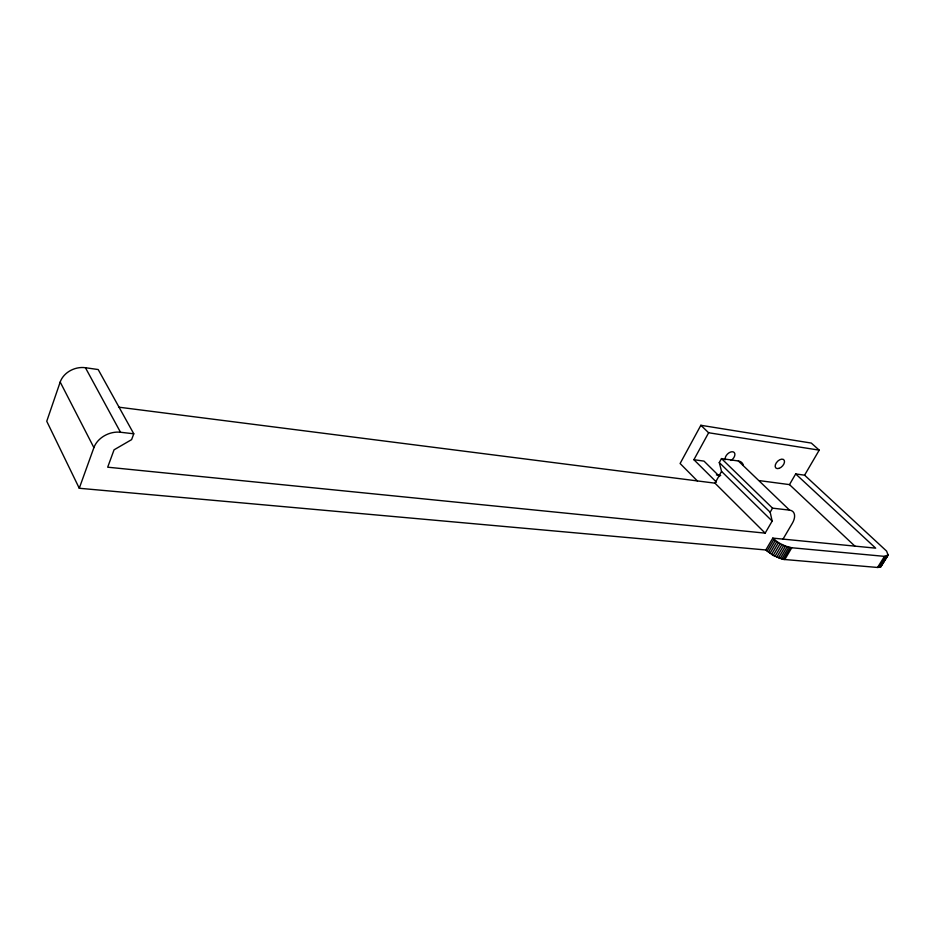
<?xml version="1.0" encoding="UTF-8"?>
<svg xmlns="http://www.w3.org/2000/svg" width="935" height="935" viewBox="0 0 935 935"><rect width="100%" height="100%" fill="white"/><g stroke="black" fill="none" stroke-linecap="round" stroke-linejoin="round"><path stroke-width="1.4" d="M743.36 465.42A14.27 8.684 -45 0 0 738.381 460.99L721.493 458.582L719.284 462.556L770.171 512.228L772.17 521.087L765.157 533.137L107.689 467.196L114.058 449.817L131.601 439.637L133.775 433.793L98.187 369.547L85.436 367.724A20.523 16.491 -20.7 0 0 60.191 382.041L46.75 421.264L79.265 488.269L765.858 549.979L773.222 555.46L783.355 559.399L877.556 567.463L880.887 566.739L888.133 555.168L886.602 551.112L804.591 475.179L795.685 473.94L789.479 484.61L759.384 480.625M881.261 564.845L880.887 566.739M79.265 488.269L93.897 447.631A21.669 16.748 -23.2 0 1 120.498 432.25L133.775 433.793M804.591 475.179L819.212 450.144L811.299 443.073L700.864 425.285L680.107 463.503L697.463 481.011M716.432 482.109L693.899 459.704L708.637 432.753L819.212 450.144M118.558 407.146L714.983 483.161L721.539 471.392L719.284 462.556M770.171 512.228L772.532 508.149L789.572 510.136A14.855 8.52 -44.7 0 1 792.342 523.261L783.016 539.109M765.823 549.967L772.801 538.116L875.663 548.155L795.685 473.94M767.039 551.112L773.993 539.25L772.766 538.116M768.406 552.258L775.372 540.383L773.993 539.25M769.914 553.368L776.891 541.505L775.372 540.383M771.527 554.443L778.504 542.581L776.891 541.505M773.222 555.46L780.211 543.597L785.482 546.11L791.77 547.758L884.487 556.36L888.133 555.168M774.963 556.407L781.964 544.532M776.728 557.248L783.729 545.374M778.481 557.973L785.482 546.11M780.187 558.581L787.188 546.73M781.824 559.06L788.836 547.22M783.355 559.399L790.367 547.559M784.757 559.586L791.77 547.758M877.556 567.463L884.487 556.36M878.666 567.487L885.597 556.395M879.601 567.381L887.385 555.039M880.338 567.124L887.268 556.056M881.343 565.593L888.25 554.548M716.385 474.933L720.686 475.494M693.899 459.704L703.997 461.119L719.588 476.511M778.504 542.581L780.211 543.597M789.479 484.61L855.058 546.297M738.381 460.99L789.572 510.136M700.864 425.285L708.637 432.753M721.493 458.582L772.532 508.149M721.539 471.392L772.17 521.087M714.983 483.161L765.157 533.137M85.436 367.724L120.498 432.25M60.191 382.041L93.897 447.631M725.221 459.775A5.914 3.635 -45.3 0 1 728.961 452.844A5.914 3.635 -45.3 0 1 734.793 453.557A5.914 3.635 -45.3 0 1 731.041 460.476M778.972 468.4A5.75 3.413 -45.9 0 0 784.255 460.336A5.75 3.413 -45.9 0 0 776.272 462.895A5.75 3.413 -45.9 0 0 778.972 468.4"/></g></svg>
